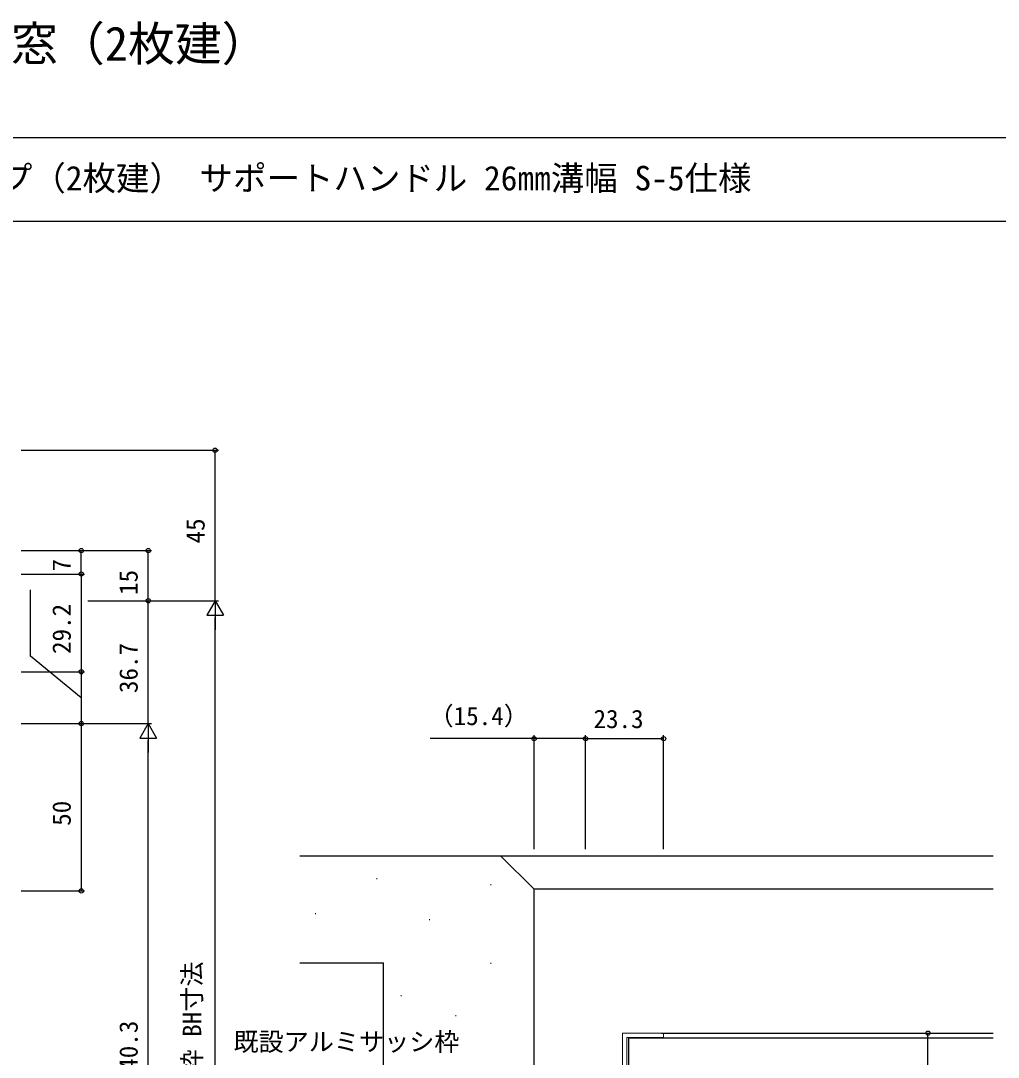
# Model space of a CAD drawing. Units: millimetres, scale not verified. Extents: x -437 to 438, y -281 to 279.
# Drawn here: x -197.6 to 94.5, y -31 to 278.7 of the extents above; entities that cross this region are included whole.
import ezdxf
from ezdxf.enums import TextEntityAlignment as Align

# ---------------------------------------------------------------- set-up
doc = ezdxf.new("R2010")
doc.units = ezdxf.units.MM
doc.header["$LTSCALE"] = 2
for name, color, linetype in [('0-1_USER1', 3, 'Continuous'), ('0-4_YKK_12', 2, 'Continuous'), ('0-7_YKK_D', 6, 'Continuous'), ('0-8_YKK_ZWAK', 7, 'Continuous'), ('0-9_YSS_K', 3, 'Continuous'), ('0-A_YSS_KE', 3, 'Continuous')]:
    doc.layers.add(name, color=color, linetype=linetype)
doc.layers.add('0-2_YKK_11', color=7, linetype='Continuous', lineweight=18)
doc.styles.add('ＭＳ ゴシック', font='')
doc.styles.get('ＭＳ ゴシック').set_extended_font_data('MS Gothic')

msp = doc.modelspace()

# ---------------------------------------------------------------- linework, layer by layer
at = {"layer": '0-2_YKK_11', "color": 211}
msp.add_lwpolyline([(-17.8, -38.6), (-17.8, -23.8), (-5.5, -23.8), (-5.5, -25.1), (-16.5, -25.1), (-16.5, -42.8)], dxfattribs=at)
at = {"layer": '0-4_YKK_12'}
for p, q in [((-6.15, -23.8), (93, -23.8)), ((-16, -25.2), (93, -25.2)), ((-16, -25.2), (-16, -42.8))]:
    msp.add_line(p, q, dxfattribs=at)
at = {"layer": '0-7_YKK_D'}
for p, q in [((-197.502, 150.4), (-138.5, 150.4)), ((-139.5, 105.4), (-139.5, 150.4)), ((-197.502, 120.4), (-178.5, 120.4)), ((-197.502, 120.4), (-158.5, 120.4)), ((-179.5, 113.4), (-179.5, 120.4)), ((-159.5, 105.4), (-159.5, 120.4)), ((-197.502, 113.4), (-178.5, 113.4)), ((-197.502, 113.4), (-178.5, 113.4)), ((-179.5, 113.4), (-179.5, 84.2)), ((-177.5, 105.4), (-158.5, 105.4)), ((-177.5, 105.4), (-138.5, 105.4)), ((-177.5, 105.4), (-138.5, 105.4)), ((-177.5, 105.4), (-158.5, 105.4)), ((-159.5, 68.7), (-159.5, 105.4)), ((-139.5, 105.4), (-142, 101.07)), ((-139.5, 105.4), (-137, 101.07)), ((-139.5, 105.4), (-139.5, 96.74)), ((-142, 101.07), (-137, 101.07)), ((-139.5, -130.903), (-139.5, 100.4)), ((-197.502, 84.2), (-178.5, 84.2)), ((-197.502, 84.2), (-178.5, 84.2)), ((-179.5, 84.2), (-179.5, 68.7)), ((-197.502, 68.7), (-178.5, 68.7)), ((-197.502, 68.7), (-178.5, 68.7)), ((-197.502, 68.7), (-158.5, 68.7)), ((-197.502, 68.7), (-158.5, 68.7)), ((-179.5, 68.7), (-179.5, 18.7)), ((-159.5, 68.7), (-162, 64.37)), ((-159.5, 68.7), (-157, 64.37)), ((-159.5, 68.7), (-159.5, 60.04)), ((-44.2, 31.203), (-44.2, 65.203)), ((-28.8, 31.203), (-28.8, 65.203)), ((-28.8, 31.203), (-28.8, 65.203)), ((-5.5, 31.203), (-5.5, 65.203)), ((-162, 64.37), (-157, 64.37)), ((-159.5, -127.3), (-159.5, 63.7)), ((-28.8, 64.203), (-5.5, 64.203)), ((-197.502, 18.7), (-178.5, 18.7)), ((73.5, -111.1), (73.5, -23.8))]:
    msp.add_line(p, q, dxfattribs=at)
for points in [[(-179.5, 76.45), (-194.631, 88.811), (-194.631, 108.686)], [(-28.8, 64.203), (-44.2, 64.203), (-75.275, 64.203)]]:
    msp.add_lwpolyline(points, dxfattribs=at)
for centre in [(-139.5, 150.4), (-179.5, 120.4), (-159.5, 120.4), (-179.5, 113.4), (-179.5, 113.4), (-159.5, 105.4), (-159.5, 105.4), (-179.5, 84.2), (-179.5, 84.2), (-179.5, 68.7), (-179.5, 68.7), (-44.2, 64.203), (-28.8, 64.203), (-28.8, 64.203), (-5.5, 64.203), (-179.5, 18.7), (73.5, -23.8)]:
    msp.add_circle(centre, 0.637, dxfattribs=at)
at = {"layer": '0-8_YKK_ZWAK'}
for p, q in [((438.2, 243.7), (-436.8, 243.7)), ((438.2, 218.7), (-436.8, 218.7))]:
    msp.add_line(p, q, dxfattribs=at)
at = {"layer": '0-9_YSS_K'}
for p, q in [((-54.2, 29.203), (93, 29.203)), ((-91.11, 22.277), (-91.31, 22.277)), ((-57.055, 20.544), (-57.255, 20.544)), ((93, 19.203), (-44.2, 19.203)), ((-109.4, 11.825), (-109.6, 11.825)), ((-75.346, 10.092), (-75.546, 10.092)), ((-57.055, -2.972), (-57.255, -2.972)), ((-83.836, -12.651), (-84.036, -12.651)), ((-67.507, -18.649), (-67.707, -18.649))]:
    msp.add_line(p, q, dxfattribs=at)
at = {"layer": '0-A_YSS_KE'}
for p, q in [((-114.2, 29.203), (-54.2, 29.203)), ((-44.2, 19.203), (-54.2, 29.203)), ((-114.2, -2.8), (-89.2, -2.8)), ((-89.2, -122.8), (-89.2, -2.8))]:
    msp.add_line(p, q, dxfattribs=at)
msp.add_lwpolyline([(-54.2, -53.8), (-54.2, -43.8), (-44.2, -43.8), (-44.2, 19.203)], dxfattribs=at)

# ---------------------------------------------------------------- texts
at = {"layer": '0-1_USER1', "style": 'ＭＳ ゴシック'}
for s, height, p in [('エピソードNEO-LB［GRAF工法］引違い窓（2枚建）', 10.26, (-438.229, 263.677)), ('引違い窓 テラスタイプ（2枚建） サポートハンドル 26㎜溝幅 S-5仕様', 7.331, (-299.106, 225.831))]:
    msp.add_text(s, height=height, dxfattribs=at).set_placement(p, align=Align.BOTTOM_LEFT)
at = {"layer": '0-7_YKK_D', "style": 'ＭＳ ゴシック'}
for s, p in [('45', (-141, 122.531)), ('7', (-181, 114.151)), ('15', (-161, 107.147)), ('29.2', (-181, 89.51)), ('36.7', (-161, 77.824)), ('50', (-181, 38.16)), ('既設枠 BH寸法', (-142.022, -51.132)), ('BHn＝BH－40.3', (-161, -68.746))]:
    msp.add_text(s, height=5.499, rotation=90, dxfattribs=at).set_placement(p, align=Align.BOTTOM_LEFT)
for s, p in [('（15.4）', (-75.736, 66.597)), ('23.3', (-26.44, 65.703)), ('既設アルミサッシ枠', (-134.015, -30.762))]:
    msp.add_text(s, height=5.499, dxfattribs=at).set_placement(p, align=Align.BOTTOM_LEFT)

doc.saveas('drawing.dxf')
